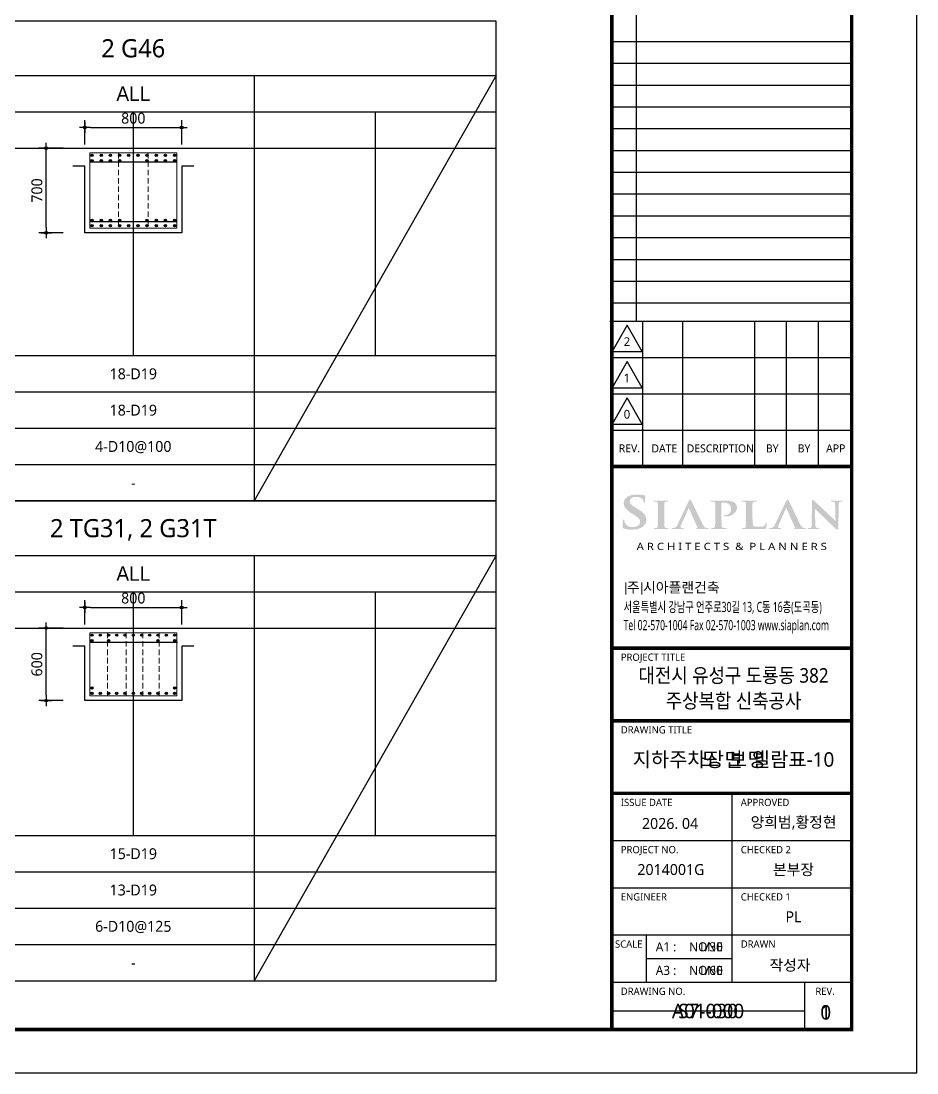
# Model space of a CAD drawing. Header units: millimetres. Extents: x 0 to 252030, y -124740 to 196020.
# Drawn here: x 143825 to 151230, y 124740 to 133430 of the extents above; entities that cross this region are included whole.
import ezdxf
from ezdxf.enums import TextEntityAlignment as Align

# ---------------------------------------------------------------- set-up
doc = ezdxf.new("R2010")
doc.units = ezdxf.units.MM
doc.header["$LTSCALE"] = 30
doc.linetypes.add('HID', pattern=[2.3, 1.5, -0.8])
doc.layers.get('DEFPOINTS').update_dxf_attribs({"color": 142})
for name, color, linetype in [('0-SEC1', 3, 'Continuous'), ('AA-SHEET-TEXT', 3, 'Continuous'), ('CON', 2, 'Continuous'), ('DIM', 7, 'Continuous'), ('ETC', 7, 'Continuous'), ('S-철근', 3, 'Continuous'), ('SHEET', 7, 'Continuous'), ('TXT', 3, 'Continuous'), ('XR-FORM_(도룡동)$0$Sheet', 7, 'Continuous'), ('XR-FORM_(도룡동)$0$TEXT', 3, 'Continuous')]:
    doc.layers.add(name, color=color, linetype=linetype)
doc.layers.add('Stirrup', color=1, linetype='Continuous', lineweight=0)
doc.layers.add('TieBar', color=7, linetype='HID', lineweight=0)
doc.styles.get("Standard").update_dxf_attribs({"font": 'malgun.ttf'})
doc.styles.add('XR-FORM$0$맑은고딕', font='malgun.ttf')
doc.styles.add('XR-FORM_(도룡동)$0$맑은고딕', font='malgun.ttf')
doc.styles.add('XR-FORM_(도룡동)$0$충북옥천_FORM$0$맑은고딕', font='malgun.ttf')
doc.styles.add('XR-FORM_(도룡동)$1$맑은고딕', font='malgun.ttf')
doc.styles.add('XR-FORM_(도룡동)$2$맑은고딕', font='malgun.ttf')
doc.styles.add('XR-FORM_(도룡동)$3$맑은고딕', font='malgun.ttf')
doc.styles.add('돋움', font='Dotum.ttf')
doc.styles.add('맑은 고딕', font='malgun.ttf')
doc.styles.add('맑은고딕', font='malgun.ttf')
doc.dimstyles.new('30NDIM', dxfattribs={"dimscale": 50, "dimtxt": 3, "dimasz": 1.5, "dimexe": 2, "dimexo": 6, "dimgap": 1, "dimtad": 1, "dimdec": 0, "dimrnd": 0.25, "dimzin": 0, "dimdsep": 46, "dimtxsty": 'Standard', "dimblk": 'Z_DOT', "dimcen": 5, "dimclrd": 256, "dimclre": 256, "dimclrt": 3, "dimadec": 0, "dimazin": 0, "dimtm": 1e-09, "dimtfac": 1, "dimtdec": 0, "dimtix": 1, "dimtmove": 2, "dimatfit": 1, "dimldrblk": 'Z_DOT', "dimfxl": 1, "dimtolj": 1, "dimtzin": 0, "dimarcsym": 0})

# ---------------------------------------------------------------- blocks, each defined once
blk = doc.blocks.new('XR-FORM_(도룡동)$0$S')
at = {"layer": 'XR-FORM_(도룡동)$0$Sheet'}
h = blk.add_hatch(color=6, dxfattribs=at)
edge = h.paths.add_edge_path()
edge.add_spline(control_points=[(76338, 15545), (76338, 15545), (76295, 15571), (76295, 15571), (76172, 15645), (76132, 15687), (76132, 15744), (76132, 15817), (76203, 15865), (76313, 15865), (76409, 15865), (76454, 15832), (76479, 15807), (76511, 15775), (76518, 15737), (76518, 15729), (76518, 15711), (76524, 15702), (76538, 15702), (76557, 15702), (76559, 15724), (76559, 15744), (76559, 15811), (76562, 15848), (76564, 15870), (76564, 15870), (76565, 15890), (76565, 15890), (76565, 15905), (76548, 15908), (76540, 15909), (76494, 15919), (76430, 15930), (76333, 15930), (76119, 15930), (75970, 15833), (75970, 15695), (75970, 15588), (76037, 15502), (76202, 15401), (76202, 15401), (76273, 15357), (76273, 15357), (76398, 15281), (76423, 15225), (76423, 15165), (76423, 15099), (76352, 15030), (76220, 15030), (76155, 15030), (76041, 15045), (76002, 15150), (75994, 15172), (75988, 15197), (75988, 15211), (75988, 15217), (75988, 15236), (75968, 15236), (75948, 15236), (75946, 15209), (75945, 15201), (75945, 15201), (75945, 15197), (75945, 15197), (75943, 15174), (75938, 15104), (75938, 15040), (75938, 15011), (75943, 15004), (75970, 14994), (76035, 14972), (76103, 14962), (76198, 14962), (76298, 14962), (76379, 14979), (76447, 15013), (76575, 15079), (76595, 15177), (76595, 15230), (76595, 15347), (76528, 15430), (76338, 15545)], knot_values=[0, 0, 0, 0, 1, 1, 1, 2, 2, 2, 3, 3, 3, 4, 4, 4, 5, 5, 5, 6, 6, 6, 7, 7, 7, 8, 8, 8, 9, 9, 9, 10, 10, 10, 11, 11, 11, 12, 12, 12, 13, 13, 13, 14, 14, 14, 15, 15, 15, 16, 16, 16, 17, 17, 17, 18, 18, 18, 19, 19, 19, 20, 20, 20, 21, 21, 21, 22, 22, 22, 23, 23, 23, 24, 24, 24, 25, 25, 25, 26, 26, 26, 27, 27, 27, 27], degree=3, periodic=0)
h = blk.add_hatch(color=6, dxfattribs=at)
edge = h.paths.add_edge_path()
edge.add_spline(control_points=[(77180, 15007), (77180, 15007), (77166, 15007), (77166, 15007), (77156, 15007), (77148, 15007), (77134, 15009), (77098, 15014), (77093, 15029), (77089, 15056), (77084, 15098), (77084, 15641), (77086, 15677), (77089, 15714), (77100, 15725), (77131, 15729), (77143, 15731), (77153, 15732), (77163, 15732), (77163, 15732), (77180, 15732), (77180, 15732), (77188, 15732), (77195, 15739), (77195, 15747), (77195, 15755), (77188, 15761), (77180, 15761), (77180, 15761), (76814, 15761), (76814, 15761), (76806, 15761), (76800, 15755), (76800, 15747), (76800, 15739), (76806, 15732), (76814, 15732), (76814, 15732), (76832, 15732), (76832, 15732), (76847, 15732), (76860, 15730), (76871, 15728), (76897, 15723), (76909, 15710), (76912, 15677), (76912, 15677), (76912, 15677), (76912, 15677), (76914, 15650), (76915, 15103), (76908, 15057), (76904, 15025), (76895, 15014), (76873, 15011), (76858, 15008), (76843, 15007), (76827, 15007), (76826, 15007), (76814, 15007), (76814, 15007), (76806, 15007), (76800, 15000), (76800, 14992), (76800, 14984), (76806, 14977), (76814, 14977), (76814, 14977), (77180, 14977), (77180, 14977), (77188, 14977), (77195, 14984), (77195, 14992), (77195, 15000), (77188, 15007), (77180, 15007)], knot_values=[0, 0, 0, 0, 1, 1, 1, 2, 2, 2, 3, 3, 3, 4, 4, 4, 5, 5, 5, 6, 6, 6, 7, 7, 7, 8, 8, 8, 9, 9, 9, 10, 10, 10, 11, 11, 11, 12, 12, 12, 13, 13, 13, 14, 14, 14, 15, 15, 15, 16, 16, 16, 17, 17, 17, 18, 18, 18, 19, 19, 19, 20, 20, 20, 21, 21, 21, 22, 22, 22, 23, 23, 23, 24, 24, 24, 25, 25, 25, 25], degree=3, periodic=0)
h = blk.add_hatch(color=6, dxfattribs=at)
edge = h.paths.add_edge_path()
edge.add_spline(control_points=[(78289, 15008), (78289, 15008), (78256, 15008), (78256, 15008), (78252, 15008), (78248, 15009), (78243, 15010), (78220, 15014), (78192, 15028), (78158, 15085), (78158, 15085), (77848, 15727), (77836, 15749), (77824, 15773), (77816, 15784), (77802, 15784), (77787, 15784), (77771, 15771), (77757, 15741), (77757, 15741), (77450, 15097), (77450, 15097), (77424, 15042), (77401, 15015), (77350, 15010), (77342, 15009), (77328, 15008), (77317, 15008), (77317, 15008), (77304, 15008), (77304, 15008), (77298, 15008), (77292, 15002), (77292, 14994), (77292, 14987), (77298, 14980), (77304, 14980), (77304, 14980), (77609, 14980), (77609, 14980), (77615, 14980), (77621, 14987), (77621, 14994), (77621, 15002), (77615, 15008), (77609, 15008), (77609, 15008), (77576, 15008), (77576, 15008), (77539, 15008), (77534, 15021), (77534, 15033), (77534, 15044), (77540, 15068), (77552, 15094), (77552, 15094), (77762, 15561), (77762, 15561), (77762, 15561), (78005, 15016), (78004, 15016), (78005, 15014), (78005, 15012), (78004, 15010), (78003, 15008), (78001, 15008), (77998, 15008), (77998, 15008), (77984, 15008), (77984, 15008), (77978, 15008), (77972, 15002), (77972, 14994), (77972, 14987), (77978, 14980), (77984, 14980), (77984, 14980), (78289, 14980), (78289, 14980), (78295, 14980), (78301, 14987), (78301, 14994), (78301, 15002), (78295, 15008), (78289, 15008)], knot_values=[0, 0, 0, 0, 1, 1, 1, 2, 2, 2, 3, 3, 3, 4, 4, 4, 5, 5, 5, 6, 6, 6, 7, 7, 7, 8, 8, 8, 9, 9, 9, 10, 10, 10, 11, 11, 11, 12, 12, 12, 13, 13, 13, 14, 14, 14, 15, 15, 15, 16, 16, 16, 17, 17, 17, 18, 18, 18, 19, 19, 19, 20, 20, 20, 21, 21, 21, 22, 22, 22, 23, 23, 23, 24, 24, 24, 25, 25, 25, 26, 26, 26, 27, 27, 27, 28, 28, 28, 28], degree=3, periodic=0)
h = blk.add_hatch(color=250, dxfattribs=at)
edge = h.paths.add_edge_path()
edge.add_spline(control_points=[(78762, 15355), (78740, 15355), (78721, 15354), (78721, 15339), (78721, 15329), (78732, 15327), (78739, 15326), (78739, 15326), (78761, 15325), (78768, 15325), (78956, 15325), (79092, 15431), (79092, 15577), (79092, 15629), (79059, 15678), (79025, 15703), (79003, 15719), (78945, 15762), (78781, 15762), (78781, 15762), (78772, 15762), (78771, 15762), (78771, 15762), (78376, 15762), (78376, 15762), (78367, 15762), (78360, 15756), (78360, 15748), (78360, 15740), (78367, 15734), (78376, 15734), (78376, 15734), (78423, 15734), (78423, 15734), (78429, 15733), (78435, 15733), (78438, 15732), (78480, 15725), (78488, 15709), (78491, 15677), (78491, 15677), (78491, 15677), (78491, 15677), (78493, 15651), (78494, 15108), (78487, 15062), (78481, 15030), (78474, 15013), (78453, 15010), (78437, 15007), (78422, 15006), (78407, 15006), (78406, 15006), (78396, 15006), (78396, 15006), (78387, 15006), (78380, 14999), (78380, 14991), (78380, 14983), (78387, 14977), (78396, 14977), (78396, 14977), (78791, 14977), (78791, 14977), (78800, 14977), (78807, 14983), (78807, 14991), (78807, 14999), (78800, 15006), (78791, 15006), (78791, 15006), (78781, 15006), (78781, 15006), (78761, 15006), (78733, 15008), (78715, 15010), (78681, 15013), (78672, 15031), (78668, 15061), (78662, 15105), (78662, 15684), (78662, 15690), (78662, 15699), (78664, 15704), (78669, 15705), (78679, 15708), (78707, 15709), (78729, 15709), (78757, 15709), (78810, 15704), (78857, 15670), (78924, 15623), (78931, 15562), (78931, 15520), (78931, 15418), (78833, 15355), (78762, 15355)], knot_values=[0, 0, 0, 0, 1, 1, 1, 2, 2, 2, 3, 3, 3, 4, 4, 4, 5, 5, 5, 6, 6, 6, 7, 7, 7, 8, 8, 8, 9, 9, 9, 10, 10, 10, 11, 11, 11, 12, 12, 12, 13, 13, 13, 14, 14, 14, 15, 15, 15, 16, 16, 16, 17, 17, 17, 18, 18, 18, 19, 19, 19, 20, 20, 20, 21, 21, 21, 22, 22, 22, 23, 23, 23, 24, 24, 24, 25, 25, 25, 26, 26, 26, 27, 27, 27, 28, 28, 28, 29, 29, 29, 30, 30, 30, 31, 31, 31, 32, 32, 32, 32], degree=3, periodic=0)
h = blk.add_hatch(color=250, dxfattribs=at)
edge = h.paths.add_edge_path()
edge.add_spline(control_points=[(79896, 15147), (79880, 15147), (79878, 15134), (79877, 15128), (79875, 15109), (79860, 15082), (79845, 15069), (79815, 15043), (79768, 15042), (79696, 15042), (79592, 15042), (79561, 15049), (79541, 15063), (79541, 15063), (79541, 15063), (79541, 15063), (79522, 15076), (79515, 15314), (79515, 15460), (79515, 15617), (79515, 15645), (79518, 15677), (79521, 15714), (79532, 15724), (79562, 15729), (79578, 15731), (79599, 15732), (79612, 15732), (79620, 15732), (79633, 15732), (79638, 15739), (79640, 15742), (79641, 15745), (79641, 15748), (79641, 15756), (79634, 15762), (79626, 15762), (79626, 15762), (79235, 15762), (79235, 15762), (79226, 15762), (79220, 15756), (79220, 15748), (79220, 15743), (79222, 15738), (79227, 15736), (79227, 15735), (79229, 15735), (79229, 15734), (79235, 15732), (79243, 15732), (79247, 15732), (79265, 15732), (79280, 15731), (79290, 15729), (79331, 15722), (79340, 15709), (79342, 15677), (79344, 15651), (79345, 15108), (79338, 15062), (79332, 15030), (79326, 15013), (79304, 15010), (79290, 15007), (79276, 15006), (79262, 15006), (79262, 15006), (79245, 15006), (79245, 15006), (79237, 15006), (79230, 14999), (79230, 14991), (79230, 14983), (79237, 14977), (79245, 14977), (79245, 14977), (79615, 14977), (79615, 14977), (79615, 14977), (79805, 14976), (79805, 14976), (79874, 14976), (79882, 14981), (79891, 15006), (79901, 15036), (79910, 15113), (79910, 15125), (79910, 15135), (79910, 15147), (79896, 15147)], knot_values=[0, 0, 0, 0, 1, 1, 1, 2, 2, 2, 3, 3, 3, 4, 4, 4, 5, 5, 5, 6, 6, 6, 7, 7, 7, 8, 8, 8, 9, 9, 9, 10, 10, 10, 11, 11, 11, 12, 12, 12, 13, 13, 13, 14, 14, 14, 15, 15, 15, 16, 16, 16, 17, 17, 17, 18, 18, 18, 19, 19, 19, 20, 20, 20, 21, 21, 21, 22, 22, 22, 23, 23, 23, 24, 24, 24, 25, 25, 25, 26, 26, 26, 27, 27, 27, 28, 28, 28, 29, 29, 29, 30, 30, 30, 30], degree=3, periodic=0)
h = blk.add_hatch(color=250, dxfattribs=at)
edge = h.paths.add_edge_path()
edge.add_spline(control_points=[(80974, 15008), (80974, 15008), (80942, 15008), (80942, 15008), (80937, 15008), (80933, 15009), (80928, 15010), (80905, 15014), (80878, 15028), (80843, 15085), (80843, 15085), (80533, 15727), (80521, 15749), (80509, 15773), (80501, 15784), (80487, 15784), (80472, 15784), (80457, 15771), (80442, 15741), (80442, 15741), (80135, 15097), (80135, 15097), (80109, 15042), (80086, 15015), (80035, 15010), (80027, 15009), (80013, 15008), (80002, 15008), (80002, 15008), (79989, 15008), (79989, 15008), (79983, 15008), (79977, 15002), (79977, 14994), (79977, 14987), (79983, 14980), (79989, 14980), (79989, 14980), (80294, 14980), (80294, 14980), (80300, 14980), (80306, 14987), (80306, 14994), (80306, 15002), (80300, 15008), (80294, 15008), (80294, 15008), (80261, 15008), (80261, 15008), (80224, 15008), (80219, 15021), (80219, 15033), (80219, 15044), (80225, 15068), (80237, 15094), (80237, 15094), (80447, 15561), (80447, 15561), (80447, 15561), (80690, 15016), (80690, 15016), (80690, 15014), (80690, 15012), (80689, 15010), (80688, 15008), (80686, 15008), (80683, 15008), (80683, 15008), (80669, 15008), (80669, 15008), (80663, 15008), (80657, 15002), (80657, 14994), (80657, 14987), (80663, 14980), (80669, 14980), (80669, 14980), (80974, 14980), (80974, 14980), (80980, 14980), (80986, 14987), (80986, 14994), (80986, 15002), (80980, 15008), (80974, 15008)], knot_values=[0, 0, 0, 0, 1, 1, 1, 2, 2, 2, 3, 3, 3, 4, 4, 4, 5, 5, 5, 6, 6, 6, 7, 7, 7, 8, 8, 8, 9, 9, 9, 10, 10, 10, 11, 11, 11, 12, 12, 12, 13, 13, 13, 14, 14, 14, 15, 15, 15, 16, 16, 16, 17, 17, 17, 18, 18, 18, 19, 19, 19, 20, 20, 20, 21, 21, 21, 22, 22, 22, 23, 23, 23, 24, 24, 24, 25, 25, 25, 26, 26, 26, 27, 27, 27, 28, 28, 28, 28], degree=3, periodic=0)
h = blk.add_hatch(color=250, dxfattribs=at)
edge = h.paths.add_edge_path()
edge.add_spline(control_points=[(81976, 15761), (81976, 15761), (81692, 15761), (81692, 15761), (81686, 15761), (81681, 15755), (81681, 15747), (81681, 15739), (81686, 15732), (81692, 15732), (81692, 15732), (81700, 15732), (81702, 15732), (81718, 15732), (81744, 15732), (81760, 15726), (81783, 15717), (81794, 15705), (81795, 15641), (81795, 15641), (81806, 15233), (81806, 15224), (81806, 15224), (81806, 15202), (81806, 15202), (81797, 15210), (81212, 15762), (81212, 15762), (81199, 15775), (81187, 15784), (81176, 15784), (81158, 15784), (81158, 15750), (81158, 15740), (81158, 15740), (81148, 15134), (81148, 15134), (81147, 15045), (81143, 15018), (81117, 15011), (81101, 15006), (81079, 15006), (81068, 15006), (81067, 15006), (81057, 15006), (81057, 15006), (81051, 15006), (81046, 14999), (81046, 14991), (81046, 14983), (81051, 14976), (81057, 14976), (81057, 14976), (81353, 14976), (81353, 14976), (81359, 14976), (81364, 14983), (81364, 14991), (81364, 14999), (81359, 15006), (81353, 15006), (81353, 15006), (81342, 15006), (81340, 15006), (81324, 15006), (81303, 15006), (81284, 15013), (81268, 15018), (81251, 15035), (81248, 15122), (81248, 15122), (81237, 15522), (81236, 15534), (81241, 15530), (81780, 15014), (81821, 14978), (81833, 14966), (81851, 14966), (81864, 14966), (81880, 14966), (81882, 14986), (81882, 15002), (81882, 15002), (81894, 15649), (81894, 15649), (81895, 15706), (81903, 15722), (81931, 15729), (81944, 15732), (81952, 15732), (81963, 15732), (81965, 15732), (81976, 15732), (81976, 15732), (81982, 15732), (81987, 15739), (81987, 15747), (81987, 15755), (81982, 15761), (81976, 15761)], knot_values=[0, 0, 0, 0, 1, 1, 1, 2, 2, 2, 3, 3, 3, 4, 4, 4, 5, 5, 5, 6, 6, 6, 7, 7, 7, 8, 8, 8, 9, 9, 9, 10, 10, 10, 11, 11, 11, 12, 12, 12, 13, 13, 13, 14, 14, 14, 15, 15, 15, 16, 16, 16, 17, 17, 17, 18, 18, 18, 19, 19, 19, 20, 20, 20, 21, 21, 21, 22, 22, 22, 23, 23, 23, 24, 24, 24, 25, 25, 25, 26, 26, 26, 27, 27, 27, 28, 28, 28, 29, 29, 29, 30, 30, 30, 31, 31, 31, 32, 32, 32, 33, 33, 33, 33], degree=3, periodic=0)
at = {"layer": 'DEFPOINTS'}
for p, q in [((76315, 52073), (76315, 20700)), ((82250, 28396), (75640, 28396)), ((82250, 27796), (75640, 27796)), ((82250, 27196), (75640, 27196)), ((82250, 26596), (75640, 26596)), ((82250, 25996), (75640, 25996)), ((82250, 25396), (75640, 25396)), ((82250, 24796), (75640, 24796)), ((82250, 24196), (75640, 24196)), ((82250, 23596), (75640, 23596)), ((82250, 22996), (75640, 22996)), ((82250, 22396), (75640, 22396)), ((82250, 21796), (75640, 21796)), ((82250, 21196), (75640, 21196)), ((80950, 1706), (75640, 1706))]:
    blk.add_line(p, q, dxfattribs=at)
at = {"layer": 'XR-FORM_(도룡동)$0$Sheet'}
for p, q in [((75590, 20700), (82204, 20700)), ((76490, 20700), (76490, 16700)), ((77590, 20700), (77590, 16700)), ((79575, 20700), (79575, 16700)), ((80450, 20700), (80450, 16700)), ((81325, 20700), (81325, 16700)), ((75640, 19700), (82254, 19700)), ((75640, 18700), (82254, 18700)), ((75640, 17700), (82254, 17700)), ((78945, 7700), (78945, 2500)), ((75640, 6400), (82250, 6400)), ((75640, 5100), (82250, 5100)), ((75640, 3800), (82250, 3800)), ((76591, 3798), (76591, 2500)), ((76591, 3149), (78945, 3149)), ((75640, 2500), (82250, 2500)), ((80950, 2500), (80950, 1200))]:
    blk.add_line(p, q, dxfattribs=at)
at = {"layer": 'XR-FORM_(도룡동)$0$Sheet', "const_width": 100}
blk.add_lwpolyline([(1850, 57950), (82250, 57950), (82250, 1200), (1850, 1200)], close=True, dxfattribs=at)
for points in [[(75640, 57950), (75640, 1200)], [(75640, 16700), (82250, 16700)], [(75640, 11700), (82250, 11700)], [(75640, 9700), (82250, 9700)], [(75640, 7700), (82250, 7700)]]:
    blk.add_lwpolyline(points, dxfattribs=at)
at = {"layer": 'XR-FORM_(도룡동)$0$Sheet'}
for points in [[(76065, 20589), (75650, 19869), (76481, 19869)], [(76065, 19589), (75650, 18869), (76481, 18869)], [(76065, 18589), (75650, 17869), (76481, 17869)]]:
    blk.add_lwpolyline(points, close=True, dxfattribs=at)
at = {"layer": 'XR-FORM_(도룡동)$0$Sheet', "color": 3, "const_width": 28}
for points in [[(76026, 13508), (76026, 13172)], [(76466, 13508), (76466, 13172)]]:
    blk.add_lwpolyline(points, dxfattribs=at)
at = {"layer": 'DEFPOINTS', "style": 'XR-FORM_(도룡동)$3$맑은고딕'}
blk.add_text('도 면 명', height=400, dxfattribs=at).set_placement((78996, 8633), align=Align.MIDDLE_CENTER)
at = {"layer": 'XR-FORM_(도룡동)$0$Sheet', "style": 'XR-FORM_(도룡동)$3$맑은고딕'}
for s, height, p in [('2', 240, (76059, 20140)), ('1', 240, (76059, 19140)), ('0', 240, (76059, 18140)), (' REV.', 220, (76090, 17200)), ('DATE', 220, (77090, 17200)), ('DESCRIPTION', 220, (78632, 17200)), ('BY', 220, (80062, 17200)), ('BY', 220, (80938, 17200)), ('APP', 220, (81812, 17200))]:
    blk.add_text(s, height=height, dxfattribs=at).set_placement(p, align=Align.MIDDLE)
at = {"layer": 'XR-FORM_(도룡동)$0$Sheet', "color": 3, "style": 'XR-FORM_(도룡동)$3$맑은고딕', "width": 1.2}
blk.add_text('A R C H I T E C T S  &  P L A N N E R S', height=200, dxfattribs=at).set_placement((78947, 14500), align=Align.MIDDLE_CENTER)
at = {"layer": 'XR-FORM_(도룡동)$0$Sheet', "color": 3, "style": 'XR-FORM_(도룡동)$3$맑은고딕'}
blk.add_text('주 시아플랜건축', height=280, dxfattribs=at).set_placement((76057, 13372), align=Align.MIDDLE_LEFT)
at = {"layer": 'XR-FORM_(도룡동)$0$Sheet', "color": 3, "style": 'XR-FORM_(도룡동)$3$맑은고딕', "width": 0.65}
for s, p in [('서울특별시 강남구 언주로30길 13, C동 16층(도곡동)', (75966, 12833)), ('Tel 02-570-1004 Fax 02-570-1003 www.siaplan.com', (75966, 12333))]:
    blk.add_text(s, height=280, dxfattribs=at).set_placement(p, align=Align.MIDDLE_LEFT)
at = {"layer": 'XR-FORM_(도룡동)$0$Sheet', "style": 'XR-FORM_(도룡동)$3$맑은고딕'}
for s, p in [('PROJECT TITLE', (75890, 11350)), ('DRAWING TITLE', (75890, 9350)), ('ISSUE DATE', (75890, 7350)), ('APPROVED', (79195, 7350)), ('PROJECT NO. ', (75890, 6050)), ('CHECKED 2 ', (79195, 6050)), ('ENGINEER', (75890, 4750)), ('CHECKED 1 ', (79195, 4750)), ('SCALE', (75730, 3450)), ('DRAWN', (79195, 3450)), ('DRAWING NO.', (75890, 2150)), ('REV.', (81250, 2150))]:
    blk.add_text(s, height=200, dxfattribs=at).set_placement(p)
at = {"layer": 'XR-FORM_(도룡동)$0$TEXT'}
for s, height, style, p in [('2026. 04', 300, 'XR-FORM_(도룡동)$3$맑은고딕', (77247, 6870)), ('A1 : ', 250, 'XR-FORM_(도룡동)$0$충북옥천_FORM$0$맑은고딕', (77179, 3474)), ('A3 : ', 250, 'XR-FORM_(도룡동)$0$충북옥천_FORM$0$맑은고딕', (77179, 2825))]:
    blk.add_text(s, height=height, dxfattribs=dict(at, style=style)).set_placement(p, align=Align.MIDDLE_CENTER)
at = {"layer": 'XR-FORM_(도룡동)$0$TEXT', "style": 'XR-FORM_(도룡동)$3$맑은고딕'}
blk.add_text('양희범,황정현', height=300, dxfattribs=at).set_placement((80649, 6901), align=Align.MIDDLE)
blk = doc.blocks.new('XR-FORM_(도룡동)', base_point=(101.33, -56114.51))
at = {"layer": 'DEFPOINTS'}
blk.add_lwpolyline([(0, 0), (420, 0), (420, 297), (0, 297)], close=True, dxfattribs=at)
at = {"xscale": 0.005, "yscale": 0.005, "zscale": 0.005}
blk.add_blockref('XR-FORM_(도룡동)$0$S', (-0.25, 0), dxfattribs=at)
at = {"layer": 'DEFPOINTS', "style": 'XR-FORM_(도룡동)$3$맑은고딕'}
for s, p in [('2014001G', (386.1, 28.01)), ('본부장', (402.99, 28.01)), ('PL', (402.99, 21.51))]:
    blk.add_text(s, height=1.5, dxfattribs=at).set_placement(p, align=Align.MIDDLE)
for p in [(393.26, 17.37), (393.26, 14.12)]:
    blk.add_text('NONE', height=1.25, dxfattribs=at).set_placement(p, align=Align.MIDDLE_RIGHT)
for s, height, p in [('작성자', 1.5, (402.51, 14.85)), ('A01-000', 2, (391.22, 8.53))]:
    blk.add_text(s, height=height, dxfattribs=at).set_placement(p, align=Align.MIDDLE_CENTER)
at = {"layer": 'XR-FORM_(도룡동)$0$TEXT', "style": 'XR-FORM_(도룡동)$3$맑은고딕', "width": 0.9}
for s, p in [('대전시 유성구 도룡동 382', (394.73, 54.74)), ('주상복합 신축공사', (394.73, 51.24))]:
    blk.add_text(s, height=2, dxfattribs=at).set_placement(p, align=Align.MIDDLE_CENTER)
at = {"layer": 'XR-FORM_(도룡동)$0$TEXT', "style": 'XR-FORM_(도룡동)$3$맑은고딕'}
blk.add_text('1', height=2, dxfattribs=at).set_placement((407.43, 8.35), align=Align.MIDDLE_CENTER)
blk = doc.blocks.new('Z_DOT')
at = {"layer": 'DIM', "color": 0}
for p, q in [((-1, 0), (1, 0)), ((0, -1), (0, 1))]:
    blk.add_line(p, q, dxfattribs=at)
for radius in [0.25, 0.125]:
    blk.add_circle((0, 0), radius, dxfattribs=at)
blk = doc.blocks.new('*D431')
at = {"layer": 'DEFPOINTS', "color": 0, "transparency": 16777216}
for p in [(145153, 132550.7), (144353, 132230.5), (145153, 132230.5)]:
    blk.add_point(p, dxfattribs=at)
at = {"layer": 'DIM', "lineweight": -2, "transparency": 16777216}
for p, q in [((144353, 132410.5), (144353, 132610.7)), ((144398, 132550.7), (145108, 132550.7)), ((145153, 132410.5), (145153, 132610.7))]:
    blk.add_line(p, q, dxfattribs=at)
at = {"layer": 'DIM', "lineweight": -2, "transparency": 16777216, "xscale": 45, "yscale": 45, "zscale": 45, "rotation": 180}
blk.add_blockref('Z_DOT', (144353, 132550.7), dxfattribs=at)
at = {"layer": 'DIM', "lineweight": -2, "transparency": 16777216, "xscale": 45, "yscale": 45, "zscale": 45}
blk.add_blockref('Z_DOT', (145153, 132550.7), dxfattribs=at)
at = {"layer": 'DIM', "color": 3, "transparency": 16777216, "insert": (144753, 132627.1), "char_height": 90, "attachment_point": 5}
blk.add_mtext('\\A1;800', dxfattribs=at)
blk = doc.blocks.new('*D432')
at = {"layer": 'DEFPOINTS', "color": 0, "transparency": 16777216}
for p in [(144032.8, 132380.5), (144353, 132380.5), (144353, 131680.5)]:
    blk.add_point(p, dxfattribs=at)
at = {"layer": 'DIM', "lineweight": -2, "transparency": 16777216}
for p, q in [((144173, 132380.5), (143972.8, 132380.5)), ((144032.8, 131725.5), (144032.8, 132335.5)), ((144173, 131680.5), (143972.8, 131680.5))]:
    blk.add_line(p, q, dxfattribs=at)
at = {"layer": 'DIM', "lineweight": -2, "transparency": 16777216, "xscale": 45, "yscale": 45, "zscale": 45}
for p, rotation in [((144032.8, 132380.5), 90), ((144032.8, 131680.5), 270)]:
    blk.add_blockref('Z_DOT', p, dxfattribs=dict(at, rotation=rotation))
at = {"layer": 'DIM', "color": 3, "transparency": 16777216, "insert": (143956.4, 132030.5), "char_height": 90, "attachment_point": 5, "rotation": 90}
blk.add_mtext('\\A1;700', dxfattribs=at)
blk = doc.blocks.new('*D441')
at = {"layer": 'DEFPOINTS', "color": 0, "transparency": 16777216}
for p in [(145153, 128586.2), (144353, 128266), (145153, 128266)]:
    blk.add_point(p, dxfattribs=at)
at = {"layer": 'DIM', "lineweight": -2, "transparency": 16777216}
for p, q in [((144353, 128446), (144353, 128646.2)), ((145153, 128446), (145153, 128646.2)), ((144398, 128586.2), (145108, 128586.2))]:
    blk.add_line(p, q, dxfattribs=at)
at = {"layer": 'DIM', "lineweight": -2, "transparency": 16777216, "xscale": 45, "yscale": 45, "zscale": 45, "rotation": 180}
blk.add_blockref('Z_DOT', (144353, 128586.2), dxfattribs=at)
at = {"layer": 'DIM', "lineweight": -2, "transparency": 16777216, "xscale": 45, "yscale": 45, "zscale": 45}
blk.add_blockref('Z_DOT', (145153, 128586.2), dxfattribs=at)
at = {"layer": 'DIM', "color": 3, "transparency": 16777216, "insert": (144753, 128662.6), "char_height": 90, "attachment_point": 5}
blk.add_mtext('\\A1;800', dxfattribs=at)
blk = doc.blocks.new('*D442')
at = {"layer": 'DEFPOINTS', "color": 0, "transparency": 16777216}
for p in [(144032.8, 128416), (144353, 128416), (144353, 127816)]:
    blk.add_point(p, dxfattribs=at)
at = {"layer": 'DIM', "lineweight": -2, "transparency": 16777216}
for p, q in [((144173, 128416), (143972.8, 128416)), ((144032.8, 127861), (144032.8, 128371)), ((144173, 127816), (143972.8, 127816))]:
    blk.add_line(p, q, dxfattribs=at)
at = {"layer": 'DIM', "lineweight": -2, "transparency": 16777216, "xscale": 45, "yscale": 45, "zscale": 45}
for p, rotation in [((144032.8, 128416), 90), ((144032.8, 127816), 270)]:
    blk.add_blockref('Z_DOT', p, dxfattribs=dict(at, rotation=rotation))
at = {"layer": 'DIM', "color": 3, "transparency": 16777216, "insert": (143956.4, 128116), "char_height": 90, "attachment_point": 5, "rotation": 90}
blk.add_mtext('\\A1;600', dxfattribs=at)
blk = doc.blocks.new('4등분')
at = {"layer": 'DEFPOINTS'}
for p, q in [((1000, 3214.5), (1000, 1200)), ((3000, 3214.5), (3000, 1200)), ((5000, 3214.5), (5000, 1200)), ((0, 2914.5), (6000, 2914.5))]:
    blk.add_line(p, q, dxfattribs=at)
at = {"layer": 'SHEET'}
blk.add_line((0, 3514.5), (6000, 3514.5), dxfattribs=at)
at = {"layer": 'SHEET', "color": 6}
for p, q in [((2000, 3514.5), (2000, 0)), ((4000, 3514.5), (4000, 0)), ((0, 3214.5), (6000, 3214.5)), ((0, 1200), (6000, 1200)), ((0, 900), (6000, 900)), ((0, 600), (6000, 600)), ((0, 300), (6000, 300))]:
    blk.add_line(p, q, dxfattribs=at)
at = {"layer": 'SHEET'}
blk.add_lwpolyline([(6000, 3964.5), (0, 3964.5), (0, 0), (6000, 0)], close=True, dxfattribs=at)

msp = doc.modelspace()

# ---------------------------------------------------------------- hatches: boundary and pattern name
at = {"layer": 'S-철근'}
h = msp.add_hatch(color=256, dxfattribs=at)
edge = h.paths.add_edge_path()
edge.add_arc((144412.08013, 132321.41992), 9.55, 0, 180)
edge.add_arc((144412.08013, 132321.41992), 9.55, 180, 360)
h = msp.add_hatch(color=256, dxfattribs=at)
edge = h.paths.add_edge_path()
edge.add_arc((144412.08013, 132277.31992), 9.55, 0, 180)
edge.add_arc((144412.08013, 132277.31992), 9.55, 180, 360)
h = msp.add_hatch(color=256, dxfattribs=at)
edge = h.paths.add_edge_path()
edge.add_arc((144487.84013, 132321.41992), 9.55, 0, 180)
edge.add_arc((144487.84013, 132321.41992), 9.55, 180, 360)
h = msp.add_hatch(color=256, dxfattribs=at)
edge = h.paths.add_edge_path()
edge.add_arc((144487.84013, 132277.31992), 9.55, 0, 180)
edge.add_arc((144487.84013, 132277.31992), 9.55, 180, 360)
h = msp.add_hatch(color=256, dxfattribs=at)
edge = h.paths.add_edge_path()
edge.add_arc((144563.60013, 132321.41992), 9.55, 0, 180)
edge.add_arc((144563.60013, 132321.41992), 9.55, 180, 360)
h = msp.add_hatch(color=256, dxfattribs=at)
edge = h.paths.add_edge_path()
edge.add_arc((144563.60013, 132277.31992), 9.55, 0, 180)
edge.add_arc((144563.60013, 132277.31992), 9.55, 180, 360)
h = msp.add_hatch(color=256, dxfattribs=at)
edge = h.paths.add_edge_path()
edge.add_arc((144639.36013, 132321.41992), 9.55, 0, 180)
edge.add_arc((144639.36013, 132321.41992), 9.55, 180, 360)
h = msp.add_hatch(color=256, dxfattribs=at)
edge = h.paths.add_edge_path()
edge.add_arc((144639.36013, 132277.31992), 9.55, 0, 180)
edge.add_arc((144639.36013, 132277.31992), 9.55, 180, 360)
h = msp.add_hatch(color=256, dxfattribs=at)
edge = h.paths.add_edge_path()
edge.add_arc((144715.12013, 132321.41992), 9.55, 0, 180)
edge.add_arc((144715.12013, 132321.41992), 9.55, 180, 360)
h = msp.add_hatch(color=256, dxfattribs=at)
edge = h.paths.add_edge_path()
edge.add_arc((144790.88013, 132321.41992), 9.55, 0, 180)
edge.add_arc((144790.88013, 132321.41992), 9.55, 180, 360)
h = msp.add_hatch(color=256, dxfattribs=at)
edge = h.paths.add_edge_path()
edge.add_arc((144866.64013, 132321.41992), 9.55, 0, 180)
edge.add_arc((144866.64013, 132321.41992), 9.55, 180, 360)
h = msp.add_hatch(color=256, dxfattribs=at)
edge = h.paths.add_edge_path()
edge.add_arc((144866.64013, 132277.31992), 9.55, 0, 180)
edge.add_arc((144866.64013, 132277.31992), 9.55, 180, 360)
h = msp.add_hatch(color=256, dxfattribs=at)
edge = h.paths.add_edge_path()
edge.add_arc((144942.40013, 132321.41992), 9.55, 0, 180)
edge.add_arc((144942.40013, 132321.41992), 9.55, 180, 360)
h = msp.add_hatch(color=256, dxfattribs=at)
edge = h.paths.add_edge_path()
edge.add_arc((144942.40013, 132277.31992), 9.55, 0, 180)
edge.add_arc((144942.40013, 132277.31992), 9.55, 180, 360)
h = msp.add_hatch(color=256, dxfattribs=at)
edge = h.paths.add_edge_path()
edge.add_arc((145018.16013, 132321.41992), 9.55, 0, 180)
edge.add_arc((145018.16013, 132321.41992), 9.55, 180, 360)
h = msp.add_hatch(color=256, dxfattribs=at)
edge = h.paths.add_edge_path()
edge.add_arc((145018.16013, 132277.31992), 9.55, 0, 180)
edge.add_arc((145018.16013, 132277.31992), 9.55, 180, 360)
h = msp.add_hatch(color=256, dxfattribs=at)
edge = h.paths.add_edge_path()
edge.add_arc((145093.92013, 132321.41992), 9.55, 0, 180)
edge.add_arc((145093.92013, 132321.41992), 9.55, 180, 360)
h = msp.add_hatch(color=256, dxfattribs=at)
edge = h.paths.add_edge_path()
edge.add_arc((145093.92013, 132277.31992), 9.55, 0, 180)
edge.add_arc((145093.92013, 132277.31992), 9.55, 180, 360)
h = msp.add_hatch(color=256, dxfattribs=at)
edge = h.paths.add_edge_path()
edge.add_arc((144412.08013, 131783.67992), 9.55, 0, 180)
edge.add_arc((144412.08013, 131783.67992), 9.55, 180, 360)
h = msp.add_hatch(color=256, dxfattribs=at)
edge = h.paths.add_edge_path()
edge.add_arc((144412.08013, 131739.57992), 9.55, 0, 180)
edge.add_arc((144412.08013, 131739.57992), 9.55, 180, 360)
h = msp.add_hatch(color=256, dxfattribs=at)
edge = h.paths.add_edge_path()
edge.add_arc((144487.84013, 131783.67992), 9.55, 0, 180)
edge.add_arc((144487.84013, 131783.67992), 9.55, 180, 360)
h = msp.add_hatch(color=256, dxfattribs=at)
edge = h.paths.add_edge_path()
edge.add_arc((144487.84013, 131739.57992), 9.55, 0, 180)
edge.add_arc((144487.84013, 131739.57992), 9.55, 180, 360)
h = msp.add_hatch(color=256, dxfattribs=at)
edge = h.paths.add_edge_path()
edge.add_arc((144563.60013, 131783.67992), 9.55, 0, 180)
edge.add_arc((144563.60013, 131783.67992), 9.55, 180, 360)
h = msp.add_hatch(color=256, dxfattribs=at)
edge = h.paths.add_edge_path()
edge.add_arc((144563.60013, 131739.57992), 9.55, 0, 180)
edge.add_arc((144563.60013, 131739.57992), 9.55, 180, 360)
h = msp.add_hatch(color=256, dxfattribs=at)
edge = h.paths.add_edge_path()
edge.add_arc((144639.36013, 131783.67992), 9.55, 0, 180)
edge.add_arc((144639.36013, 131783.67992), 9.55, 180, 360)
h = msp.add_hatch(color=256, dxfattribs=at)
edge = h.paths.add_edge_path()
edge.add_arc((144639.36013, 131739.57992), 9.55, 0, 180)
edge.add_arc((144639.36013, 131739.57992), 9.55, 180, 360)
h = msp.add_hatch(color=256, dxfattribs=at)
edge = h.paths.add_edge_path()
edge.add_arc((144715.12013, 131739.57992), 9.55, 0, 180)
edge.add_arc((144715.12013, 131739.57992), 9.55, 180, 360)
h = msp.add_hatch(color=256, dxfattribs=at)
edge = h.paths.add_edge_path()
edge.add_arc((144790.88013, 131739.57992), 9.55, 0, 180)
edge.add_arc((144790.88013, 131739.57992), 9.55, 180, 360)
h = msp.add_hatch(color=256, dxfattribs=at)
edge = h.paths.add_edge_path()
edge.add_arc((144866.64013, 131783.67992), 9.55, 0, 180)
edge.add_arc((144866.64013, 131783.67992), 9.55, 180, 360)
h = msp.add_hatch(color=256, dxfattribs=at)
edge = h.paths.add_edge_path()
edge.add_arc((144866.64013, 131739.57992), 9.55, 0, 180)
edge.add_arc((144866.64013, 131739.57992), 9.55, 180, 360)
h = msp.add_hatch(color=256, dxfattribs=at)
edge = h.paths.add_edge_path()
edge.add_arc((144942.40013, 131783.67992), 9.55, 0, 180)
edge.add_arc((144942.40013, 131783.67992), 9.55, 180, 360)
h = msp.add_hatch(color=256, dxfattribs=at)
edge = h.paths.add_edge_path()
edge.add_arc((144942.40013, 131739.57992), 9.55, 0, 180)
edge.add_arc((144942.40013, 131739.57992), 9.55, 180, 360)
h = msp.add_hatch(color=256, dxfattribs=at)
edge = h.paths.add_edge_path()
edge.add_arc((145018.16013, 131783.67992), 9.55, 0, 180)
edge.add_arc((145018.16013, 131783.67992), 9.55, 180, 360)
h = msp.add_hatch(color=256, dxfattribs=at)
edge = h.paths.add_edge_path()
edge.add_arc((145018.16013, 131739.57992), 9.55, 0, 180)
edge.add_arc((145018.16013, 131739.57992), 9.55, 180, 360)
h = msp.add_hatch(color=256, dxfattribs=at)
edge = h.paths.add_edge_path()
edge.add_arc((145093.92013, 131783.67992), 9.55, 0, 180)
edge.add_arc((145093.92013, 131783.67992), 9.55, 180, 360)
h = msp.add_hatch(color=256, dxfattribs=at)
edge = h.paths.add_edge_path()
edge.add_arc((145093.92013, 131739.57992), 9.55, 0, 180)
edge.add_arc((145093.92013, 131739.57992), 9.55, 180, 360)
h = msp.add_hatch(color=256, dxfattribs=at)
edge = h.paths.add_edge_path()
edge.add_arc((144412.08013, 128356.91992), 9.55, 0, 180)
edge.add_arc((144412.08013, 128356.91992), 9.55, 180, 360)
h = msp.add_hatch(color=256, dxfattribs=at)
edge = h.paths.add_edge_path()
edge.add_arc((144480.26413, 128356.91992), 9.55, 0, 180)
edge.add_arc((144480.26413, 128356.91992), 9.55, 180, 360)
h = msp.add_hatch(color=256, dxfattribs=at)
edge = h.paths.add_edge_path()
edge.add_arc((144548.44813, 128356.91992), 9.55, 0, 180)
edge.add_arc((144548.44813, 128356.91992), 9.55, 180, 360)
h = msp.add_hatch(color=256, dxfattribs=at)
edge = h.paths.add_edge_path()
edge.add_arc((144616.63213, 128356.91992), 9.55, 0, 180)
edge.add_arc((144616.63213, 128356.91992), 9.55, 180, 360)
h = msp.add_hatch(color=256, dxfattribs=at)
edge = h.paths.add_edge_path()
edge.add_arc((144684.81613, 128356.91992), 9.55, 0, 180)
edge.add_arc((144684.81613, 128356.91992), 9.55, 180, 360)
h = msp.add_hatch(color=256, dxfattribs=at)
edge = h.paths.add_edge_path()
edge.add_arc((144753.00013, 128356.91992), 9.55, 0, 180)
edge.add_arc((144753.00013, 128356.91992), 9.55, 180, 360)
h = msp.add_hatch(color=256, dxfattribs=at)
edge = h.paths.add_edge_path()
edge.add_arc((144821.18413, 128356.91992), 9.55, 0, 180)
edge.add_arc((144821.18413, 128356.91992), 9.55, 180, 360)
h = msp.add_hatch(color=256, dxfattribs=at)
edge = h.paths.add_edge_path()
edge.add_arc((144889.36813, 128356.91992), 9.55, 0, 180)
edge.add_arc((144889.36813, 128356.91992), 9.55, 180, 360)
h = msp.add_hatch(color=256, dxfattribs=at)
edge = h.paths.add_edge_path()
edge.add_arc((144957.55213, 128356.91992), 9.55, 0, 180)
edge.add_arc((144957.55213, 128356.91992), 9.55, 180, 360)
h = msp.add_hatch(color=256, dxfattribs=at)
edge = h.paths.add_edge_path()
edge.add_arc((145025.73613, 128356.91992), 9.55, 0, 180)
edge.add_arc((145025.73613, 128356.91992), 9.55, 180, 360)
h = msp.add_hatch(color=256, dxfattribs=at)
edge = h.paths.add_edge_path()
edge.add_arc((145093.92013, 128356.91992), 9.55, 0, 180)
edge.add_arc((145093.92013, 128356.91992), 9.55, 180, 360)
h = msp.add_hatch(color=256, dxfattribs=at)
edge = h.paths.add_edge_path()
edge.add_arc((144412.08013, 128312.81992), 9.55, 0, 180)
edge.add_arc((144412.08013, 128312.81992), 9.55, 180, 360)
h = msp.add_hatch(color=256, dxfattribs=at)
edge = h.paths.add_edge_path()
edge.add_arc((144548.44813, 128312.81992), 9.55, 0, 180)
edge.add_arc((144548.44813, 128312.81992), 9.55, 180, 360)
h = msp.add_hatch(color=256, dxfattribs=at)
edge = h.paths.add_edge_path()
edge.add_arc((144957.55213, 128312.81992), 9.55, 0, 180)
edge.add_arc((144957.55213, 128312.81992), 9.55, 180, 360)
h = msp.add_hatch(color=256, dxfattribs=at)
edge = h.paths.add_edge_path()
edge.add_arc((145093.92013, 128312.81992), 9.55, 0, 180)
edge.add_arc((145093.92013, 128312.81992), 9.55, 180, 360)
h = msp.add_hatch(color=256, dxfattribs=at)
edge = h.paths.add_edge_path()
edge.add_arc((144412.08013, 127919.17992), 9.55, 0, 180)
edge.add_arc((144412.08013, 127919.17992), 9.55, 180, 360)
h = msp.add_hatch(color=256, dxfattribs=at)
edge = h.paths.add_edge_path()
edge.add_arc((145093.92013, 127919.17992), 9.55, 0, 180)
edge.add_arc((145093.92013, 127919.17992), 9.55, 180, 360)
h = msp.add_hatch(color=256, dxfattribs=at)
edge = h.paths.add_edge_path()
edge.add_arc((144412.08013, 127875.07992), 9.55, 0, 180)
edge.add_arc((144412.08013, 127875.07992), 9.55, 180, 360)
h = msp.add_hatch(color=256, dxfattribs=at)
edge = h.paths.add_edge_path()
edge.add_arc((144480.26413, 127875.07992), 9.55, 0, 180)
edge.add_arc((144480.26413, 127875.07992), 9.55, 180, 360)
h = msp.add_hatch(color=256, dxfattribs=at)
edge = h.paths.add_edge_path()
edge.add_arc((144548.44813, 127875.07992), 9.55, 0, 180)
edge.add_arc((144548.44813, 127875.07992), 9.55, 180, 360)
h = msp.add_hatch(color=256, dxfattribs=at)
edge = h.paths.add_edge_path()
edge.add_arc((144616.63213, 127875.07992), 9.55, 0, 180)
edge.add_arc((144616.63213, 127875.07992), 9.55, 180, 360)
h = msp.add_hatch(color=256, dxfattribs=at)
edge = h.paths.add_edge_path()
edge.add_arc((144684.81613, 127875.07992), 9.55, 0, 180)
edge.add_arc((144684.81613, 127875.07992), 9.55, 180, 360)
h = msp.add_hatch(color=256, dxfattribs=at)
edge = h.paths.add_edge_path()
edge.add_arc((144753.00013, 127875.07992), 9.55, 0, 180)
edge.add_arc((144753.00013, 127875.07992), 9.55, 180, 360)
h = msp.add_hatch(color=256, dxfattribs=at)
edge = h.paths.add_edge_path()
edge.add_arc((144821.18413, 127875.07992), 9.55, 0, 180)
edge.add_arc((144821.18413, 127875.07992), 9.55, 180, 360)
h = msp.add_hatch(color=256, dxfattribs=at)
edge = h.paths.add_edge_path()
edge.add_arc((144889.36813, 127875.07992), 9.55, 0, 180)
edge.add_arc((144889.36813, 127875.07992), 9.55, 180, 360)
h = msp.add_hatch(color=256, dxfattribs=at)
edge = h.paths.add_edge_path()
edge.add_arc((144957.55213, 127875.07992), 9.55, 0, 180)
edge.add_arc((144957.55213, 127875.07992), 9.55, 180, 360)
h = msp.add_hatch(color=256, dxfattribs=at)
edge = h.paths.add_edge_path()
edge.add_arc((145025.73613, 127875.07992), 9.55, 0, 180)
edge.add_arc((145025.73613, 127875.07992), 9.55, 180, 360)
h = msp.add_hatch(color=256, dxfattribs=at)
edge = h.paths.add_edge_path()
edge.add_arc((145093.92013, 127875.07992), 9.55, 0, 180)
edge.add_arc((145093.92013, 127875.07992), 9.55, 180, 360)

# ---------------------------------------------------------------- linework, layer by layer
at = {"layer": 'CON', "color": 8}
for p, q in [((144253.00013, 132380.49992), (145253.00013, 132380.49992)), ((144253.00013, 128415.99992), (145253.00013, 128415.99992))]:
    msp.add_line(p, q, dxfattribs=at)
for points in [[(145253.00013, 132230.49992), (145153.00013, 132230.49992), (145153.00013, 131680.49992), (144353.00013, 131680.49992), (144353.00013, 132230.49992), (144253.00013, 132230.49992)], [(145253.00013, 128265.99992), (145153.00013, 128265.99992), (145153.00013, 127815.99992), (144353.00013, 127815.99992), (144353.00013, 128265.99992), (144253.00013, 128265.99992)]]:
    msp.add_lwpolyline(points, dxfattribs=at)
at = {"layer": 'ETC', "color": 8}
for p, q in [((144393.00013, 132267.76992), (145113.00013, 132267.76992)), ((144393.00013, 131774.12992), (145113.00013, 131774.12992)), ((144393.00013, 128300.11992), (145119.32013, 128300.11992))]:
    msp.add_line(p, q, dxfattribs=at)
at = {"layer": 'S-철근'}
for centre in [(144412.08013, 132321.41992), (144412.08013, 132277.31992), (144487.84013, 132321.41992), (144487.84013, 132277.31992), (144563.60013, 132321.41992), (144563.60013, 132277.31992), (144639.36013, 132321.41992), (144639.36013, 132277.31992), (144715.12013, 132321.41992), (144790.88013, 132321.41992), (144866.64013, 132321.41992), (144866.64013, 132277.31992), (144942.40013, 132321.41992), (144942.40013, 132277.31992), (145018.16013, 132321.41992), (145018.16013, 132277.31992), (145093.92013, 132321.41992), (145093.92013, 132277.31992), (144412.08013, 131783.67992), (144412.08013, 131739.57992), (144487.84013, 131783.67992), (144487.84013, 131739.57992), (144563.60013, 131783.67992), (144563.60013, 131739.57992), (144639.36013, 131783.67992), (144639.36013, 131739.57992), (144715.12013, 131739.57992), (144790.88013, 131739.57992), (144866.64013, 131783.67992), (144866.64013, 131739.57992), (144942.40013, 131783.67992), (144942.40013, 131739.57992), (145018.16013, 131783.67992), (145018.16013, 131739.57992), (145093.92013, 131783.67992), (145093.92013, 131739.57992), (144412.08013, 128356.91992), (144480.26413, 128356.91992), (144548.44813, 128356.91992), (144616.63213, 128356.91992), (144684.81613, 128356.91992), (144753.00013, 128356.91992), (144821.18413, 128356.91992), (144889.36813, 128356.91992), (144957.55213, 128356.91992), (145025.73613, 128356.91992), (145093.92013, 128356.91992), (144412.08013, 128312.81992), (144548.44813, 128312.81992), (144957.55213, 128312.81992), (145093.92013, 128312.81992), (144412.08013, 127919.17992), (145093.92013, 127919.17992), (144412.08013, 127875.07992), (144480.26413, 127875.07992), (144548.44813, 127875.07992), (144616.63213, 127875.07992), (144684.81613, 127875.07992), (144753.00013, 127875.07992), (144821.18413, 127875.07992), (144889.36813, 127875.07992), (144957.55213, 127875.07992), (145025.73613, 127875.07992), (145093.92013, 127875.07992)]:
    msp.add_circle(centre, 9.55, dxfattribs=at)
at = {"layer": 'SHEET'}
for p, q in [((147753.00013, 132980.49992), (145753.00013, 129465.99992)), ((147753.00013, 129015.99992), (145753.00013, 125501.49992))]:
    msp.add_line(p, q, dxfattribs=at)
at = {"layer": 'Stirrup', "color": 3}
for points in [[(144393.00013, 131720.49992), (144393.00013, 132340.49992), (145113.00013, 132340.49992), (145113.00013, 131720.49992), (144393.00013, 131720.49992)], [(144393.00013, 127855.99992), (144393.00013, 128375.99992), (145113.00013, 128375.99992), (145113.00013, 127855.99992), (144393.00013, 127855.99992)]]:
    msp.add_lwpolyline(points, dxfattribs=at)
at = {"layer": 'TieBar'}
for p, q in [((144629.81013, 132340.49992), (144629.81013, 131720.49992)), ((144876.19013, 132340.49992), (144876.19013, 131720.49992)), ((144538.89813, 128375.99992), (144538.89813, 127855.99992)), ((144694.36613, 128375.99992), (144694.36613, 127855.99992)), ((144830.73413, 128375.99992), (144830.73413, 127855.99992)), ((144967.10213, 128375.99992), (144967.10213, 127855.99992))]:
    msp.add_line(p, q, dxfattribs=at)

# ---------------------------------------------------------------- block references
for p in [(141753.00013, 129465.99992), (141753.00013, 125501.49992)]:
    msp.add_blockref('4등분', p)
at = {"layer": '0-SEC1', "xscale": 60, "yscale": 60, "zscale": 60}
msp.add_blockref('XR-FORM_(도룡동)', (132110.02429, -3242130.57868), dxfattribs=at)

# ---------------------------------------------------------------- texts
at = {"layer": 'AA-SHEET-TEXT'}
for s, style, p in [('지하주차장 보 일람표-10', 'XR-FORM$0$맑은고딕', (149713.90026, 127329.9794)), ('S7-030', 'XR-FORM_(도룡동)$2$맑은고딕', (149503.50013, 125251.90968)), ('0', '맑은고딕', (150475.95675, 125241.07997))]:
    msp.add_text(s, height=120, dxfattribs=dict(at, style=style)).set_placement(p, align=Align.MIDDLE_CENTER)
for s, style, p in [('1/30', 'XR-FORM_(도룡동)$0$맑은고딕', (149625.41387, 125782.15212)), ('1/60', 'XR-FORM_(도룡동)$1$맑은고딕', (149625.41387, 125587.38398))]:
    msp.add_text(s, height=75, dxfattribs=dict(at, style=style)).set_placement(p, align=Align.MIDDLE_RIGHT)
at = {"layer": 'TXT', "color": 2, "style": '맑은 고딕'}
for s, p in [('2 G46', (144753.00013, 133205.49992)), ('2 TG31, 2 G31T', (144753.00013, 129240.99992))]:
    msp.add_text(s, height=150, dxfattribs=at).set_placement(p, align=Align.MIDDLE_CENTER)
at = {"layer": 'TXT'}
for s, height, style, p in [('ALL', 120, '돋움', (144753.00013, 132830.49992)), ('18-D19', 90, '맑은 고딕', (144753.00013, 130515.99992)), ('18-D19', 90, '맑은 고딕', (144753.00013, 130215.99992)), ('4-D10@100', 90, '맑은 고딕', (144753.00013, 129915.99992)), ('-', 90, '맑은 고딕', (144753.00013, 129615.99992)), ('ALL', 120, '돋움', (144753.00013, 128865.99992)), ('15-D19', 90, '맑은 고딕', (144753.00013, 126551.49992)), ('13-D19', 90, '맑은 고딕', (144753.00013, 126251.49992)), ('6-D10@125', 90, '맑은 고딕', (144753.00013, 125951.49992)), ('-', 90, '맑은 고딕', (144753.00013, 125651.49992))]:
    msp.add_text(s, height=height, dxfattribs=dict(at, style=style)).set_placement(p, align=Align.MIDDLE_CENTER)

# ---------------------------------------------------------------- dimensions: what is measured, and where the dimension line sits
at = {"layer": 'DIM'}
for base, p1, p2, picture, middle in [((145153.00013, 132550.65148), (144353.00013, 132230.49992), (145153.00013, 132230.49992), '*D431', (144753.00013, 132627.14945)), ((145153.00013, 128586.15148), (144353.00013, 128265.99992), (145153.00013, 128265.99992), '*D441', (144753.00013, 128662.64945))]:
    dim = msp.add_linear_dim(base=base, p1=p1, p2=p2, dimstyle='30NDIM', override={"dimscale": 30, "dimtxsty": 'Standard'}, dxfattribs=at)
    dim.commit()
    dim.dimension.update_dxf_attribs({"geometry": picture, "text_midpoint": middle})
for base, p1, p2, picture, middle in [((144032.84857, 132380.49992), (144353.00013, 131680.49992), (144353.00013, 132380.49992), '*D432', (143956.3506, 132030.49992)), ((144032.84857, 128415.99992), (144353.00013, 127815.99992), (144353.00013, 128415.99992), '*D442', (143956.3506, 128115.99992))]:
    dim = msp.add_linear_dim(base=base, p1=p1, p2=p2, angle=90, dimstyle='30NDIM', override={"dimscale": 30, "dimtxsty": 'Standard'}, dxfattribs=at)
    dim.commit()
    dim.dimension.update_dxf_attribs({"geometry": picture, "text_midpoint": middle})

doc.saveas('drawing.dxf')
